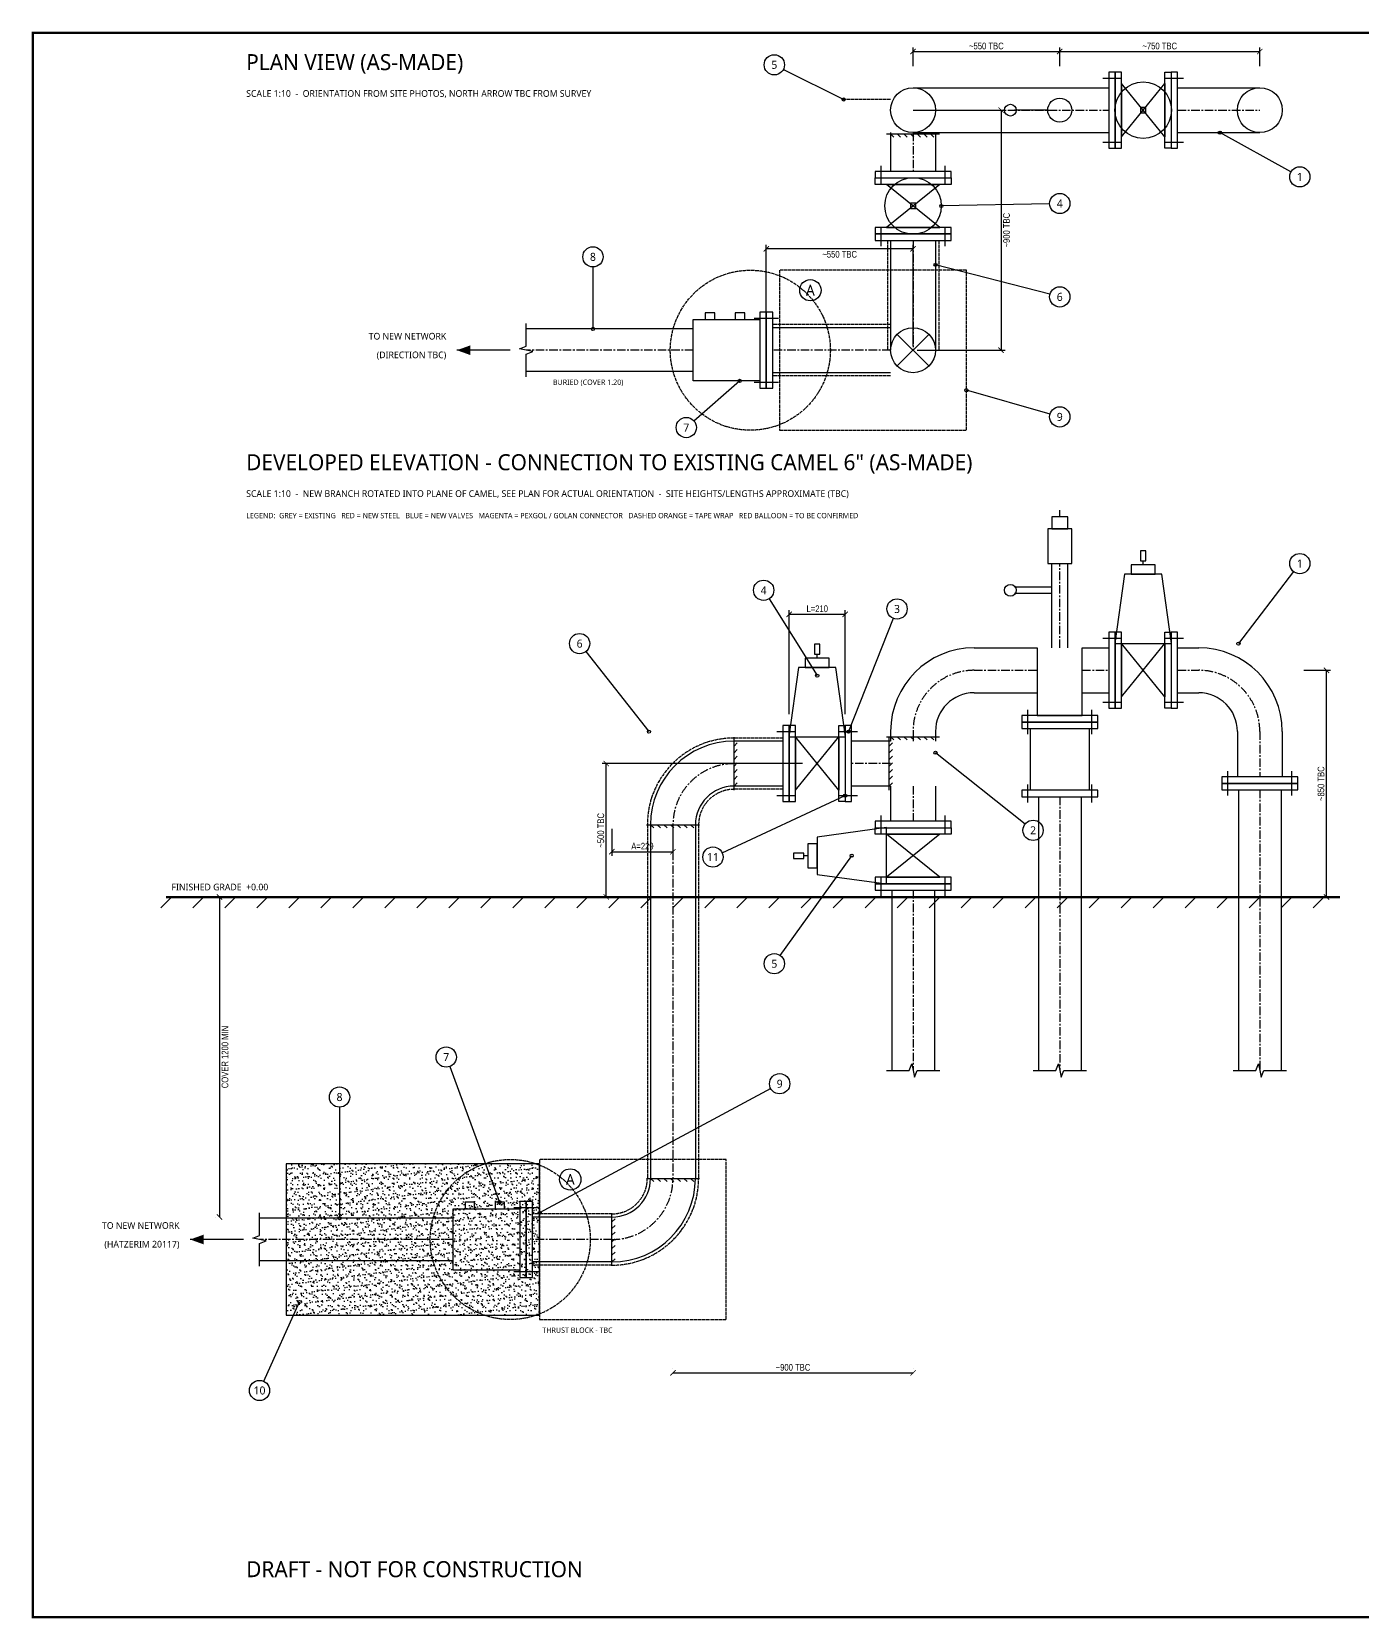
# Model space of a CAD drawing. Header units: millimetres. Extents: x -3304 to 5114, y -2704 to 3244.
# Drawn here: x -3304 to 1684, y -2704 to 3244 of the extents above; entities that cross this region are included whole.
import ezdxf
from ezdxf.enums import TextEntityAlignment as Align

# ---------------------------------------------------------------- set-up
doc = ezdxf.new("R2010")
doc.units = ezdxf.units.MM
doc.header["$LTSCALE"] = 10
doc.linetypes.add('CENTER', pattern=[5.08, 3.175, -0.635, 0.635, -0.635])
doc.linetypes.add('DASHED', pattern=[1.524, 1.27, -0.254])
for name, color, linetype in [('CALLOUT', 4, 'Continuous'), ('CENTER', 2, 'CENTER'), ('CONCRETE', 9, 'DASHED'), ('DIM', 3, 'Continuous'), ('EXIST', 8, 'Continuous'), ('FRAME', 7, 'Continuous'), ('GROUND', 32, 'Continuous'), ('HIDDEN', 8, 'DASHED'), ('NEW-STEEL', 1, 'Continuous'), ('NEW-VALVE', 5, 'Continuous'), ('PEXGOL', 6, 'Continuous'), ('SAND', 42, 'Continuous'), ('TBC', 1, 'Continuous'), ('TEXT', 7, 'Continuous'), ('WRAP', 30, 'DASHED')]:
    doc.layers.add(name, color=color, linetype=linetype)
doc.styles.add('OpenSans', font='OpenSans-Regular.ttf')
doc.styles.add('OpenSansCondensed-Light', font='OpenSansCondensed-Light.ttf')
doc.dimstyles.new('EZDXF', dxfattribs={"dimtxt": 0.25, "dimasz": 0.175, "dimexe": 0.375, "dimexo": 0.125, "dimgap": 0.1, "dimtad": 1, "dimlfac": 100, "dimzin": 12, "dimdsep": 46, "dimtxsty": 'OpenSansCondensed-Light', "dimblk": 'ARCHTICK', "dimcen": 2.5, "dimazin": 3, "dimtfac": 0.5, "dimtmove": 2, "dimatfit": 3, "dimarcsym": 0})

# ---------------------------------------------------------------- blocks, each defined once
blk = doc.blocks.new('FLANGE_6IN')
for p, q in [((-34, 120), (34, 120)), ((-34, -120), (34, -120))]:
    blk.add_line(p, q)
blk.add_lwpolyline([(-12, -142.5), (12, -142.5), (12, 142.5), (-12, 142.5)], close=True)
blk = doc.blocks.new('GATE_VALVE_DN150')
blk.add_line((0, 395), (0, 410))
for points in [[(-10, 410), (10, 410), (10, 448), (-10, 448)], [(-106, 100), (106, 100), (70, 360), (-70, 360)], [(-45, 360), (45, 360), (45, 395), (-45, 395)], [(-105, -142.5), (-81, -142.5), (-81, 142.5), (-105, 142.5)], [(105, -142.5), (81, -142.5), (81, 142.5), (105, 142.5)], [(-81, -100), (81, 100), (81, -100), (-81, 100)]]:
    blk.add_lwpolyline(points, close=True)
blk = doc.blocks.new('AIR_VALVE')
blk.add_line((0, 175), (0, 200))
for points in [[(-45, 0), (45, 0), (45, 130), (-45, 130)], [(-30, 130), (30, 130), (30, 175), (-30, 175)]]:
    blk.add_lwpolyline(points, close=True)
blk = doc.blocks.new('_ARCHTICK')
at = {"color": 0, "linetype": 'ByBlock', "const_width": 0.15}
blk.add_lwpolyline([(-0.5, -0.5), (0.5, 0.5)], dxfattribs=at)
blk = doc.blocks.new('GATE_VALVE_DN150_PLAN')
for points in [[(-105, -142.5), (-81, -142.5), (-81, 142.5), (-105, 142.5)], [(105, -142.5), (81, -142.5), (81, 142.5), (105, 142.5)], [(-81, -100), (81, 100), (81, -100), (-81, 100)], [(-10, -10), (10, -10), (10, 10), (-10, 10)]]:
    blk.add_lwpolyline(points, close=True)
blk.add_circle((0, 0), 106)

msp = doc.modelspace()

# ---------------------------------------------------------------- hatches: boundary and pattern name
at = {"layer": 'SAND'}
h = msp.add_hatch(dxfattribs=at)
h.set_pattern_fill('AR-SAND', scale=0.6)
h.paths.add_polyline_path([(-2350, -1568.2), (-1400, -1568.2), (-1400, -999.8), (-2350, -999.8)])

# ---------------------------------------------------------------- linework, layer by layer
at = {"layer": 'CALLOUT'}
for p, q in [((-486, 3103), (-260, 2990)), ((1416.7, 2718.4), (1150, 2865.8)), ((512, 2599.2), (106, 2590.8)), ((-1200, 2362), (-1200, 2130)), ((513.2, 2259.5), (84.2, 2370)), ((-821.4, 1785), (-650, 1935)), ((513.5, 1810.4), (200, 1900)), ((1426.9, 1219.8), (1220, 950)), ((-539.8, 1117.8), (-359.1, 830)), ((-74, 1044.7), (-242.2, 620)), ((-1226.5, 920.2), (-990, 620)), ((420.3, 273.7), (84.2, 541)), ((-715.5, 166), (-254.2, 380)), ((-497.9, -219.1), (-230, 155)), ((-1736.9, -635.7), (-1550, -1144)), ((-533.5, -718), (-1400, -1184)), ((-2150, -788), (-2150, -1204)), ((-2434.3, -1815.4), (-2300, -1518.2))]:
    msp.add_line(p, q, dxfattribs=at)
for centre, radius in [((-520, 3120), 38), ((-260, 2990), 6), ((1150, 2865.8), 6), ((1450, 2700), 38), ((550, 2600), 38), ((106, 2590.8), 6), ((-1200, 2400), 38), ((84.2, 2370), 6), ((-385, 2275), 40), ((550, 2250), 38), ((-1200, 2130), 6), ((-650, 1935), 6), ((200, 1900), 6), ((1450, 1250), 38), ((-560, 1150), 38), ((-60, 1080), 38), ((-1250, 950), 38), ((1220, 950), 6), ((-359.1, 830), 6), ((-990, 620), 6), ((-242.2, 620), 6), ((84.2, 541), 6), ((-254.2, 380), 6), ((-230, 155), 6), ((-520, -250), 38), ((-2150, -750), 38), ((-1285, -1059), 40), ((-1550, -1144), 6), ((-1400, -1184), 6), ((-2150, -1204), 6), ((-2300, -1518.2), 6), ((-2450, -1850), 38)]:
    msp.add_circle(centre, radius, dxfattribs=at)
at = {"layer": 'CENTER'}
for p, q in [((0, 2950), (734.1, 2950)), ((992.1, 2950), (1300, 2950)), ((0, 2865.8), (0, 2719.8)), ((0, 2461.8), (0, 2050)), ((-824, 2050), (-1450, 2050)), ((-84.2, 2050), (-526, 2050)), ((550, 934.1), (550, 1250)), ((229, 850), (465.9, 850)), ((634.1, 850), (734.1, 850)), ((992.1, 850), (1071, 850)), ((0, 621), (0, 601)), ((0, 601), (0, 584.1)), ((1300, 621), (1300, 450)), ((-488.1, 500), (-671, 500)), ((-84.2, 500), (-230.2, 500)), ((0, 415.9), (0, 284)), ((550, 376), (550, -650)), ((1300, 402), (1300, -650)), ((-900, 271), (-900, -1055)), ((0, 26), (0, -650)), ((-1724, -1284), (-2450, -1284)), ((-1129, -1284), (-1426, -1284))]:
    msp.add_line(p, q, dxfattribs=at)
for centre, start, end in [((229, 621), 90, 180), ((1071, 621), 0, 90), ((-671, 271), 90, 180), ((-1129, -1055), 270, 360)]:
    msp.add_arc(centre, 229, start, end, dxfattribs=at)
at = {"layer": 'CONCRETE'}
for points in [[(-500, 1750), (200, 1750), (200, 2350), (-500, 2350)], [(-1400, -1584), (-700, -1584), (-700, -984), (-1400, -984)]]:
    msp.add_lwpolyline(points, close=True, dxfattribs=at)
at = {"layer": 'EXIST'}
for p, q in [((0, 3034.2), (734.1, 3034.2)), ((992.1, 3034.2), (1300, 3034.2)), ((505, 2950), (380, 2950)), ((0, 2865.8), (734.1, 2865.8)), ((992.1, 2865.8), (1300, 2865.8)), ((520, 934.1), (520, 1250)), ((580, 934.1), (580, 1250)), ((520, 1162), (380, 1162)), ((520, 1138), (380, 1138)), ((229, 934.1), (465.9, 934.1)), ((634.1, 934.1), (734.1, 934.1)), ((992.1, 934.1), (1071, 934.1)), ((229, 765.9), (465.9, 765.9)), ((634.1, 765.9), (734.1, 765.9)), ((992.1, 765.9), (1071, 765.9)), ((-84.2, 621), (-84.2, 601)), ((84.2, 621), (84.2, 601)), ((1215.8, 621), (1215.8, 450)), ((1384.2, 621), (1384.2, 450)), ((470, 376), (470, -650)), ((630, 376), (630, -650)), ((1220, 402), (1220, -650)), ((1380, 402), (1380, -650)), ((-80, 26), (-80, -650)), ((80, 26), (80, -650))]:
    msp.add_line(p, q, dxfattribs=at)
for points in [[(465.9, 934.1), (465.9, 680), (634.1, 680), (634.1, 934.1)], [(-100, -650), (-15, -650), (-5, -625), (5, -675), (15, -650), (100, -650)], [(450, -650), (535, -650), (545, -625), (555, -675), (565, -650), (650, -650)], [(1200, -650), (1285, -650), (1295, -625), (1305, -675), (1315, -650), (1400, -650)]]:
    msp.add_lwpolyline(points, dxfattribs=at)
msp.add_lwpolyline([(440, 632), (660, 632), (660, 400), (440, 400)], close=True, dxfattribs=at)
for centre, radius in [((0, 2950), 84.2), ((1300, 2950), 84.2), ((550, 2950), 45), ((365, 2950), 22), ((365, 1150), 22)]:
    msp.add_circle(centre, radius, dxfattribs=at)
for centre, radius, start, end in [((229, 621), 313.1, 90, 180), ((1071, 621), 313.1, 0, 90), ((229, 621), 144.8, 90, 180), ((1071, 621), 144.8, 0, 90)]:
    msp.add_arc(centre, radius, start, end, dxfattribs=at)
at = {"layer": 'FRAME', "const_width": 8}
msp.add_lwpolyline([(-3300, -2700), (5110, -2700), (5110, 3240), (-3300, 3240)], close=True, dxfattribs=at)
at = {"layer": 'GROUND'}
for p, q in [((-2780, 0), (-2820, -40)), ((-2660, 0), (-2700, -40)), ((-2540, 0), (-2580, -40)), ((-2420, 0), (-2460, -40)), ((-2300, 0), (-2340, -40)), ((-2180, 0), (-2220, -40)), ((-2060, 0), (-2100, -40)), ((-1940, 0), (-1980, -40)), ((-1820, 0), (-1860, -40)), ((-1700, 0), (-1740, -40)), ((-1580, 0), (-1620, -40)), ((-1460, 0), (-1500, -40)), ((-1340, 0), (-1380, -40)), ((-1220, 0), (-1260, -40)), ((-1100, 0), (-1140, -40)), ((-980, 0), (-1020, -40)), ((-860, 0), (-900, -40)), ((-740, 0), (-780, -40)), ((-620, 0), (-660, -40)), ((-500, 0), (-540, -40)), ((-380, 0), (-420, -40)), ((-260, 0), (-300, -40)), ((-140, 0), (-180, -40)), ((-20, 0), (-60, -40)), ((100, 0), (60, -40)), ((220, 0), (180, -40)), ((340, 0), (300, -40)), ((460, 0), (420, -40)), ((580, 0), (540, -40)), ((700, 0), (660, -40)), ((820, 0), (780, -40)), ((940, 0), (900, -40)), ((1060, 0), (1020, -40)), ((1180, 0), (1140, -40)), ((1300, 0), (1260, -40)), ((1420, 0), (1380, -40)), ((1540, 0), (1500, -40))]:
    msp.add_line(p, q, dxfattribs=at)
at = {"layer": 'GROUND', "lineweight": 50}
msp.add_line((-2800, 0), (1600, 0), dxfattribs=at)
at = {"layer": 'HIDDEN'}
msp.add_line((-84.2, 2990), (-260, 2990), dxfattribs=at)
at = {"layer": 'HIDDEN', "color": 4}
for centre in [(-610, 2050), (-1510, -1284)]:
    msp.add_circle(centre, 300, dxfattribs=at)
at = {"layer": 'NEW-STEEL'}
for p, q in [((-99.2, 2860.8), (99.2, 2860.8)), ((-84.2, 2865.8), (-84.2, 2719.8)), ((-84, 2860.8), (-72, 2848.8)), ((-59, 2860.8), (-47, 2848.8)), ((-34, 2860.8), (-22, 2848.8)), ((-9, 2860.8), (3, 2848.8)), ((16, 2860.8), (28, 2848.8)), ((41, 2860.8), (53, 2848.8)), ((66, 2860.8), (78, 2848.8)), ((84.2, 2865.8), (84.2, 2719.8)), ((-84.2, 2461.8), (-84.2, 2050)), ((84.2, 2461.8), (84.2, 2050)), ((-84.2, 2134.2), (-526, 2134.2)), ((-58.9, 1991.1), (58.9, 2108.9)), ((-58.9, 2108.9), (58.9, 1991.1)), ((-84.2, 1965.8), (-526, 1965.8)), ((-671, 400.9), (-671, 599.1)), ((-99.2, 601), (99.2, 601)), ((-89.2, 400.9), (-89.2, 599.1)), ((-84.2, 601), (-84.2, 584.1)), ((-84, 601), (-72, 589)), ((-59, 601), (-47, 589)), ((-34, 601), (-22, 589)), ((-9, 601), (3, 589)), ((16, 601), (28, 589)), ((41, 601), (53, 589)), ((66, 601), (78, 589)), ((84.2, 601), (84.2, 584.1)), ((-488.1, 584.1), (-671, 584.1)), ((-671, 566), (-659, 578)), ((-671, 541), (-659, 553)), ((-84.2, 584.1), (-230.2, 584.1)), ((-89.2, 566), (-77.2, 578)), ((-89.2, 541), (-77.2, 553)), ((-671, 516), (-659, 528)), ((-671, 491), (-659, 503)), ((-671, 466), (-659, 478)), ((-89.2, 516), (-77.2, 528)), ((-89.2, 491), (-77.2, 503)), ((-89.2, 466), (-77.2, 478)), ((-671, 441), (-659, 453)), ((-671, 416), (-659, 428)), ((-89.2, 441), (-77.2, 453)), ((-89.2, 416), (-77.2, 428)), ((-488.1, 415.9), (-671, 415.9)), ((-84.2, 415.9), (-230.2, 415.9)), ((-84.2, 415.9), (-84.2, 284)), ((84.2, 415.9), (84.2, 284)), ((-999.1, 271), (-800.9, 271)), ((-984.1, 271), (-984.1, -1055)), ((-984, 271), (-972, 259)), ((-959, 271), (-947, 259)), ((-934, 271), (-922, 259)), ((-909, 271), (-897, 259)), ((-884, 271), (-872, 259)), ((-859, 271), (-847, 259)), ((-834, 271), (-822, 259)), ((-815.9, 271), (-815.9, -1055)), ((-999.1, -1055), (-800.9, -1055)), ((-984, -1055), (-972, -1067)), ((-959, -1055), (-947, -1067)), ((-934, -1055), (-922, -1067)), ((-909, -1055), (-897, -1067)), ((-884, -1055), (-872, -1067)), ((-859, -1055), (-847, -1067)), ((-834, -1055), (-822, -1067)), ((-1129, -1383.2), (-1129, -1184.8)), ((-1129, -1199.8), (-1426, -1199.8)), ((-1129, -1218), (-1117, -1206)), ((-1129, -1243), (-1117, -1231)), ((-1129, -1268), (-1117, -1256)), ((-1129, -1293), (-1117, -1281)), ((-1129, -1318), (-1117, -1306)), ((-1129, -1343), (-1117, -1331)), ((-1129, -1368), (-1117, -1356)), ((-1129, -1368.2), (-1426, -1368.2))]:
    msp.add_line(p, q, dxfattribs=at)
msp.add_circle((0, 2050), 84.2, dxfattribs=at)
for centre, radius, start, end in [((-671, 271), 313.1, 90, 180), ((-671, 271), 144.8, 90, 180), ((-1129, -1055), 313.1, 270, 360), ((-1129, -1055), 144.8, 270, 360)]:
    msp.add_arc(centre, radius, start, end, dxfattribs=at)
at = {"layer": 'PEXGOL'}
for p, q in [((-824, 2130), (-1450, 2130)), ((-824, 1970), (-1450, 1970)), ((-1724, -1204), (-2450, -1204)), ((-1724, -1364), (-2450, -1364))]:
    msp.add_line(p, q, dxfattribs=at)
for points in [[(-1450, 1950), (-1450, 2035), (-1425, 2045), (-1475, 2055), (-1450, 2065), (-1450, 2150)], [(-2450, -1384), (-2450, -1299), (-2425, -1289), (-2475, -1279), (-2450, -1269), (-2450, -1184)]]:
    msp.add_lwpolyline(points, dxfattribs=at)
for points in [[(-574, 1935), (-824, 1935), (-824, 2165), (-574, 2165)], [(-779.5, 2165), (-743.5, 2165), (-743.5, 2190), (-779.5, 2190)], [(-667, 2165), (-631, 2165), (-631, 2190), (-667, 2190)], [(-1474, -1399), (-1724, -1399), (-1724, -1169), (-1474, -1169)], [(-1679.5, -1169), (-1643.5, -1169), (-1643.5, -1144), (-1679.5, -1144)], [(-1567, -1169), (-1531, -1169), (-1531, -1144), (-1567, -1144)]]:
    msp.add_lwpolyline(points, close=True, dxfattribs=at)
at = {"layer": 'SAND'}
msp.add_lwpolyline([(-2350, -1568.2), (-1400, -1568.2), (-1400, -999.8), (-2350, -999.8)], close=True, dxfattribs=at)
at = {"layer": 'TBC'}
for centre in [(-850, 1760), (550, 1800), (450, 250), (-750, 150), (-1750, -600), (-500, -700)]:
    msp.add_circle(centre, 38, dxfattribs=at)
at = {"layer": 'TEXT'}
for p, q in [((-1510, 2050), (-1710, 2050)), ((-2510, -1284), (-2710, -1284))]:
    msp.add_line(p, q, dxfattribs=at)
for points in [[(-1710, 2050), (-1660, 2032), (-1660, 2068)], [(-2710, -1284), (-2660, -1302), (-2660, -1266)]]:
    msp.add_solid(points, dxfattribs=at)
at = {"layer": 'WRAP'}
for p, q in [((-96.2, 2461.8), (-96.2, 2050)), ((96.2, 2461.8), (96.2, 2050)), ((-84.2, 2146.2), (-526, 2146.2)), ((-84.2, 1953.8), (-526, 1953.8)), ((-488.1, 596.1), (-671, 596.1)), ((-488.1, 403.9), (-671, 403.9)), ((-996.1, 271), (-996.1, -1055)), ((-803.9, 271), (-803.9, -1055)), ((-1129, -1187.8), (-1426, -1187.8)), ((-1129, -1380.2), (-1426, -1380.2))]:
    msp.add_line(p, q, dxfattribs=at)
for centre, radius, start, end in [((-671, 271), 325.1, 90, 180), ((-671, 271), 132.8, 90, 180), ((-1129, -1055), 325.1, 270, 360), ((-1129, -1055), 132.8, 270, 360)]:
    msp.add_arc(centre, radius, start, end, dxfattribs=at)

# ---------------------------------------------------------------- block references
at = {"layer": 'EXIST'}
for name, p in [('FLANGE_6IN', (746.1, 2950)), ('GATE_VALVE_DN150_PLAN', (863.1, 2950)), ('FLANGE_6IN', (980.1, 2950)), ('AIR_VALVE', (550, 1250)), ('GATE_VALVE_DN150', (863.1, 850)), ('FLANGE_6IN', (746.1, 850)), ('FLANGE_6IN', (980.1, 850))]:
    msp.add_blockref(name, p, dxfattribs=at)
at = {"layer": 'EXIST', "rotation": 90}
for p in [(550, 668), (550, 644), (550, 388), (1300, 438), (1300, 414), (0, 38)]:
    msp.add_blockref('FLANGE_6IN', p, dxfattribs=at)
at = {"layer": 'NEW-STEEL', "rotation": 90}
for p in [(0, 2707.8), (0, 2473.8), (0, 272)]:
    msp.add_blockref('FLANGE_6IN', p, dxfattribs=at)
at = {"layer": 'NEW-STEEL'}
for p in [(-538, 2050), (-476.1, 500), (-242.2, 500), (-1438, -1284)]:
    msp.add_blockref('FLANGE_6IN', p, dxfattribs=at)
at = {"layer": 'NEW-VALVE', "rotation": 90}
for name, p in [('GATE_VALVE_DN150_PLAN', (0, 2590.8)), ('GATE_VALVE_DN150', (0, 155))]:
    msp.add_blockref(name, p, dxfattribs=at)
at = {"layer": 'NEW-VALVE'}
msp.add_blockref('GATE_VALVE_DN150', (-359.1, 500), dxfattribs=at)
at = {"layer": 'PEXGOL'}
for p in [(-562, 2050), (-1462, -1284)]:
    msp.add_blockref('FLANGE_6IN', p, dxfattribs=at)

# ---------------------------------------------------------------- texts
at = {"layer": 'CALLOUT', "style": 'OpenSans'}
for s, height, p in [('5', 30, (-520, 3120)), ('1', 30, (1450, 2700)), ('4', 30, (550, 2600)), ('8', 30, (-1200, 2400)), ('A', 40, (-385, 2275)), ('6', 30, (550, 2250)), ('9', 30, (550, 1800)), ('7', 30, (-850, 1760)), ('1', 30, (1450, 1250)), ('4', 30, (-560, 1150)), ('3', 30, (-60, 1080)), ('6', 30, (-1250, 950)), ('2', 30, (450, 250)), ('11', 30, (-750, 150)), ('5', 30, (-520, -250)), ('7', 30, (-1750, -600)), ('9', 30, (-500, -700)), ('8', 30, (-2150, -750)), ('A', 40, (-1285, -1059)), ('10', 30, (-2450, -1850))]:
    msp.add_text(s, height=height, dxfattribs=at).set_placement(p, align=Align.MIDDLE_CENTER)
at = {"layer": 'GROUND', "style": 'OpenSans'}
msp.add_text('FINISHED GRADE  +0.00', height=25, dxfattribs=at).set_placement((-2780, 25))
at = {"layer": 'HIDDEN', "style": 'OpenSans'}
msp.add_text('BURIED (COVER 1.20)', height=20, dxfattribs=at).set_placement((-1350, 1920))
at = {"layer": 'TBC', "style": 'OpenSans'}
for s, height, p in [('THRUST BLOCK - TBC', 20, (-1390, -1634)), ('DRAFT - NOT FOR CONSTRUCTION', 60, (-2500, -2550))]:
    msp.add_text(s, height=height, dxfattribs=at).set_placement(p)
at = {"layer": 'TEXT', "style": 'OpenSans'}
for s, height, p in [('PLAN VIEW (AS-MADE)', 60, (-2500, 3100)), ('SCALE 1:10  -  ORIENTATION FROM SITE PHOTOS, NORTH ARROW TBC FROM SURVEY', 25, (-2500, 3000)), ('DEVELOPED ELEVATION - CONNECTION TO EXISTING CAMEL 6" (AS-MADE)', 60, (-2500, 1600)), ('SCALE 1:10  -  NEW BRANCH ROTATED INTO PLANE OF CAMEL, SEE PLAN FOR ACTUAL ORIENTATION  -  SITE HEIGHTS/LENGTHS APPROXIMATE (TBC)', 25, (-2500, 1500)), ('LEGEND:  GREY = EXISTING   RED = NEW STEEL   BLUE = NEW VALVES   MAGENTA = PEXGOL / GOLAN CONNECTOR   DASHED ORANGE = TAPE WRAP   RED BALLOON = TO BE CONFIRMED', 20, (-2500, 1420))]:
    msp.add_text(s, height=height, dxfattribs=at).set_placement(p)
for s, p in [('TO NEW NETWORK', (-1750, 2090)), ('(DIRECTION TBC)', (-1750, 2020)), ('TO NEW NETWORK', (-2750, -1244)), ('(HATZERIM 20117)', (-2750, -1314))]:
    msp.add_text(s, height=25, dxfattribs=at).set_placement(p, align=Align.RIGHT)

# ---------------------------------------------------------------- dimensions: what is measured, and where the dimension line sits
at = {"layer": 'DIM'}
for base, p1, p2, text in [((0, 3170), (0, 3100), (550, 3100), '~<> TBC'), ((550, 3170), (550, 3100), (1300, 3100), '~<> TBC'), ((0, 2430), (0, 2050), (-550, 2050), '~<> TBC'), ((-464.1, 1060), (-464.1, 670), (-254.2, 670), 'L=<>'), ((-1129, 170), (-1129, 271), (-900, 271), 'A=<>'), ((-900, -1784), (-900, -1784), (0, -1784), '~<> TBC')]:
    msp.add_linear_dim(base=base, p1=p1, p2=p2, text=text, dimstyle='EZDXF', override={"dimtxt": 25, "dimasz": 20, "dimexe": 15, "dimexo": 15, "dimgap": 8, "dimtad": 1, "dimdec": 0, "dimlfac": 1}, dxfattribs=at).render()
for base, p1, p2, text in [((330, 2950), (0, 2950), (0, 2050), '~<> TBC'), ((1550, 0), (1450, 0), (1450, 850), '~<> TBC'), ((-1150, 0), (-400, 0), (-400, 500), '~<> TBC'), ((-2600, 0), (-2600, 0), (-2600, -1199.8), 'COVER <> MIN')]:
    msp.add_linear_dim(base=base, p1=p1, p2=p2, angle=90, text=text, dimstyle='EZDXF', override={"dimtxt": 25, "dimasz": 20, "dimexe": 15, "dimexo": 15, "dimgap": 8, "dimtad": 1, "dimdec": 0, "dimlfac": 1}, dxfattribs=at).render()

doc.saveas('drawing.dxf')
